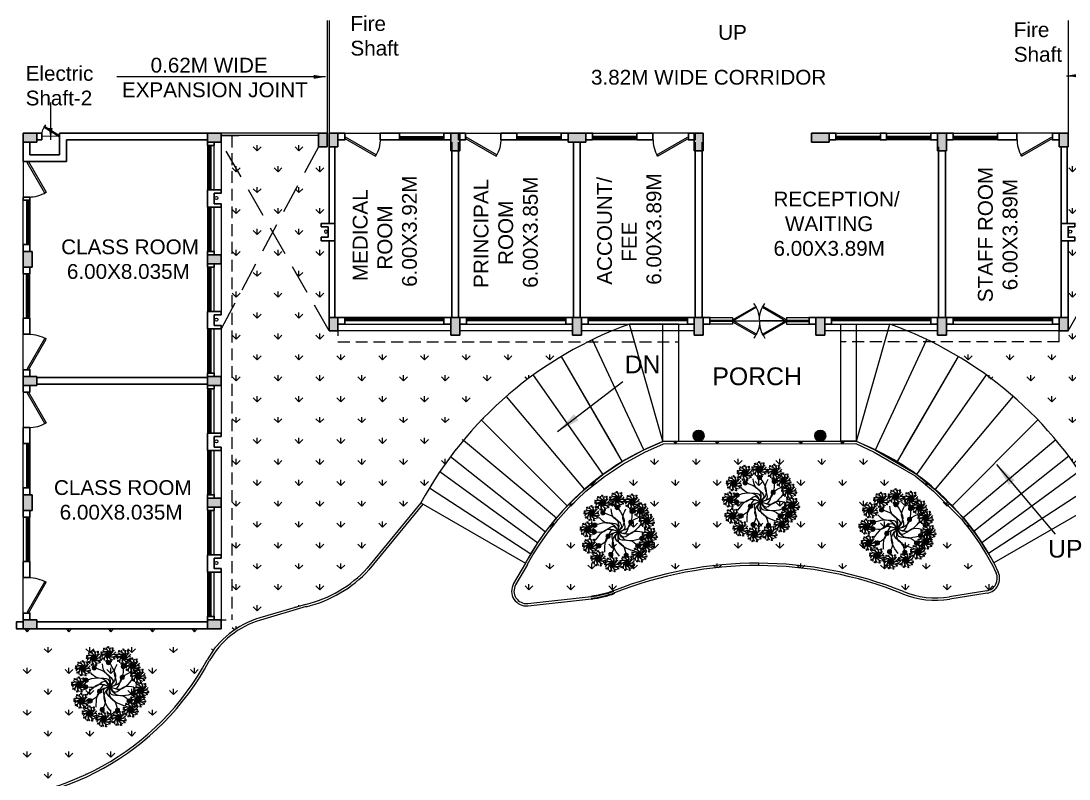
# Model space of a CAD drawing. Header units: millimetres. Extents: x 3614 to 12428, y -844 to 6844.
# Drawn here: x 5223.19 to 5258.63, y -397.77 to -372.13 of the extents above; entities that cross this region are included whole.
import ezdxf

# ---------------------------------------------------------------- set-up
doc = ezdxf.new("R2010")
doc.units = ezdxf.units.MM
doc.header["$LTSCALE"] = 40
doc.header["$MEASUREMENT"] = 0
doc.linetypes.add('DASHED', pattern=[0.75, 0.5, -0.25])
doc.layers.get('0').update_dxf_attribs({"linetype": 'CONTINUOUS', "lineweight": 20})
for name, color, linetype, lineweight in [('CLL LEV.', 15, 'CONTINUOUS', 18), ('Column', 252, 'CONTINUOUS', 30), ('Column Hatch', 253, 'CONTINUOUS', 13), ('Dim', 220, 'CONTINUOUS', 15), ('Door', 54, 'CONTINUOUS', 18), ('EXPANSION JOINT', 248, 'CONTINUOUS', 20), ('Fixture', 44, 'CONTINUOUS', 15), ('Hatch', 42, 'CONTINUOUS', 15), ('Hidden', 30, 'DASHED', 18), ('landscaping', 3, 'CONTINUOUS', 13), ('LINE', 22, 'CONTINUOUS', 13), ('Railing', 23, 'CONTINUOUS', 18), ('RAMP', 213, 'CONTINUOUS', 15), ('Stair', 1, 'CONTINUOUS', 15), ('TEXT', 7, 'CONTINUOUS', 20), ('title', 7, 'CONTINUOUS', 35), ('TREE', 64, 'CONTINUOUS', 13), ('Ventilator', 6, 'DASHED', 18), ('Wall', 7, 'CONTINUOUS', 30), ('Window', 150, 'CONTINUOUS', 15), ('Window-Wall', 7, 'CONTINUOUS', 18)]:
    doc.layers.add(name, color=color, linetype=linetype, lineweight=lineweight)
doc.styles.add('L120', font='simplex.shx', dxfattribs={"height": 1})
doc.styles.get("Standard").update_dxf_attribs({"font": 'txt.shx', "height": 0.03937})
doc.styles.add('Tabrej.', font='GOTHIC.TTF', dxfattribs={"height": 1})
doc.dimstyles.get("Standard").update_dxf_attribs({"dimtxt": 0.18, "dimasz": 0.18, "dimexe": 0.18, "dimexo": 0.0625, "dimgap": 0.09, "dimtad": 0, "dimtih": 1, "dimtoh": 1, "dimdec": 4, "dimzin": 0, "dimdsep": 46, "dimtxsty": 'Standard', "dimcen": 0.09, "dimadec": 0, "dimazin": 0, "dimtfac": 1, "dimtdec": 4, "dimtofl": 0, "dimtmove": 0, "dimatfit": 3, "dimfxl": 0, "dimtolj": 1, "dimtzin": 0, "dimarcsym": 0})
pattern_1 = [(90, (0, -55.49594), (-0.70710678, 0.70710678), [0.1875, -1.22671356]), (45, (0, -55.4959), (-0.70710678, 0.70710678), [0.1875, -0.8125]), (135, (0, -55.4959), (-0.70710678, -0.70710678), [0.1875, -0.8125])]

# ---------------------------------------------------------------- blocks, each defined once
blk = doc.blocks.new('PLANTDF')
at = {"color": 1, "lineweight": -3}
for centre, start, end in [((9522.985, -929.88), 254.6787, 318.5073), ((9522.982, -929.985), 38.6787, 102.5073), ((9523.005, -929.988), 62.6787, 126.5073), ((9522.965, -929.891), 278.6787, 342.5073), ((9523.008, -929.878), 230.6787, 294.5073), ((9522.963, -929.973), 14.6787, 78.5073), ((9523.027, -929.982), 86.6787, 150.5073), ((9523.03, -929.886), 206.6787, 270.5073), ((9522.951, -929.909), 302.6787, 6.5073), ((9522.95, -929.954), 350.6787, 54.5073), ((9523.045, -929.967), 110.6787, 174.5073), ((9523.046, -929.901), 182.6787, 246.5073), ((9522.945, -929.932), 326.6787, 30.5073), ((9523.055, -929.946), 134.6787, 198.5073), ((9523.055, -929.923), 158.6787, 222.5073), ((9523.174, -929.826), 254.6787, 318.5073), ((9523.171, -929.931), 38.6787, 102.5073), ((9523.194, -929.934), 62.6787, 126.5073), ((9523.154, -929.837), 278.6787, 342.5073), ((9523.197, -929.824), 230.6787, 294.5073), ((9523.152, -929.919), 14.6787, 78.5073), ((9523.216, -929.928), 86.6787, 150.5073), ((9523.219, -929.832), 206.6787, 270.5073), ((9523.14, -929.855), 302.6787, 6.5073), ((9523.139, -929.9), 350.6787, 54.5073), ((9523.234, -929.913), 110.6787, 174.5073), ((9523.235, -929.848), 182.6787, 246.5073), ((9523.134, -929.878), 326.6787, 30.5073), ((9523.244, -929.892), 134.6787, 198.5073), ((9523.244, -929.869), 158.6787, 222.5073), ((9523.361, -929.891), 254.6787, 318.5073), ((9523.359, -929.996), 38.6787, 102.5073), ((9523.341, -929.902), 278.6787, 342.5073), ((9523.384, -929.889), 230.6787, 294.5073), ((9523.382, -929.999), 62.6787, 126.5073), ((9523.339, -929.984), 14.6787, 78.5073), ((9523.404, -929.993), 86.6787, 150.5073), ((9523.406, -929.897), 206.6787, 270.5073), ((9523.327, -929.92), 302.6787, 6.5073), ((9523.326, -929.965), 350.6787, 54.5073), ((9523.421, -929.978), 110.6787, 174.5073), ((9523.423, -929.913), 182.6787, 246.5073), ((9523.322, -929.943), 326.6787, 30.5073), ((9523.432, -929.934), 158.6787, 222.5073), ((9523.431, -929.957), 134.6787, 198.5073), ((9522.866, -930.032), 254.6787, 318.5073), ((9522.864, -930.137), 38.6787, 102.5073), ((9522.889, -930.03), 230.6787, 294.5073), ((9522.887, -930.14), 62.6787, 126.5073), ((9522.846, -930.043), 278.6787, 342.5073), ((9522.844, -930.125), 14.6787, 78.5073), ((9522.909, -930.134), 86.6787, 150.5073), ((9522.832, -930.061), 302.6787, 6.5073), ((9522.911, -930.038), 206.6787, 270.5073), ((9522.831, -930.106), 350.6787, 54.5073), ((9522.926, -930.119), 110.6787, 174.5073), ((9522.827, -930.084), 326.6787, 30.5073), ((9522.928, -930.053), 182.6787, 246.5073), ((9522.937, -930.075), 158.6787, 222.5073), ((9522.936, -930.098), 134.6787, 198.5073), ((9523.337, -930.031), 254.6787, 318.5073), ((9523.334, -930.136), 38.6787, 102.5073), ((9523.36, -930.029), 230.6787, 294.5073), ((9523.357, -930.139), 62.6787, 126.5073), ((9523.316, -930.042), 278.6787, 342.5073), ((9523.314, -930.124), 14.6787, 78.5073), ((9523.379, -930.133), 86.6787, 150.5073), ((9523.302, -930.06), 302.6787, 6.5073), ((9523.381, -930.037), 206.6787, 270.5073), ((9523.301, -930.105), 350.6787, 54.5073), ((9523.397, -930.118), 110.6787, 174.5073), ((9523.297, -930.083), 326.6787, 30.5073), ((9523.398, -930.053), 182.6787, 246.5073), ((9523.406, -930.097), 134.6787, 198.5073), ((9523.407, -930.074), 158.6787, 222.5073), ((9522.852, -930.118), 254.6787, 318.5073), ((9522.849, -930.224), 38.6787, 102.5073), ((9522.875, -930.116), 230.6787, 294.5073), ((9522.872, -930.227), 62.6787, 126.5073), ((9522.831, -930.129), 278.6787, 342.5073), ((9522.829, -930.212), 14.6787, 78.5073), ((9522.894, -930.22), 86.6787, 150.5073), ((9522.817, -930.147), 302.6787, 6.5073), ((9522.896, -930.124), 206.6787, 270.5073), ((9522.816, -930.193), 350.6787, 54.5073), ((9522.912, -930.205), 110.6787, 174.5073), ((9522.812, -930.17), 326.6787, 30.5073), ((9522.913, -930.14), 182.6787, 246.5073), ((9522.921, -930.184), 134.6787, 198.5073), ((9522.922, -930.161), 158.6787, 222.5073), ((9523.028, -930.188), 254.6787, 318.5073), ((9523.026, -930.294), 38.6787, 102.5073), ((9523.048, -930.297), 62.6787, 126.5073), ((9523.008, -930.199), 278.6787, 342.5073), ((9523.051, -930.186), 230.6787, 294.5073), ((9523.006, -930.282), 14.6787, 78.5073), ((9523.071, -930.29), 86.6787, 150.5073), ((9523.073, -930.194), 206.6787, 270.5073), ((9522.994, -930.218), 302.6787, 6.5073), ((9522.993, -930.263), 350.6787, 54.5073), ((9523.088, -930.275), 110.6787, 174.5073), ((9523.09, -930.21), 182.6787, 246.5073), ((9522.989, -930.24), 326.6787, 30.5073), ((9523.098, -930.254), 134.6787, 198.5073), ((9523.099, -930.231), 158.6787, 222.5073), ((9522.899, -930.303), 254.6787, 318.5073), ((9522.896, -930.408), 38.6787, 102.5073), ((9522.922, -930.301), 230.6787, 294.5073), ((9522.919, -930.411), 62.6787, 126.5073), ((9522.878, -930.314), 278.6787, 342.5073), ((9522.876, -930.396), 14.6787, 78.5073), ((9522.941, -930.405), 86.6787, 150.5073), ((9522.864, -930.332), 302.6787, 6.5073), ((9522.943, -930.309), 206.6787, 270.5073), ((9522.863, -930.377), 350.6787, 54.5073), ((9522.959, -930.39), 110.6787, 174.5073), ((9522.96, -930.325), 182.6787, 246.5073), ((9522.859, -930.355), 326.6787, 30.5073), ((9522.968, -930.369), 134.6787, 198.5073), ((9522.969, -930.346), 158.6787, 222.5073), ((9523.381, -930.356), 278.6787, 342.5073), ((9523.446, -930.35), 206.6787, 270.5073), ((9523.367, -930.374), 302.6787, 6.5073), ((9523.366, -930.419), 350.6787, 54.5073), ((9523.461, -930.431), 110.6787, 174.5073), ((9523.463, -930.366), 182.6787, 246.5073), ((9523.362, -930.396), 326.6787, 30.5073), ((9523.472, -930.387), 158.6787, 222.5073), ((9523.471, -930.411), 134.6787, 198.5073), ((9523.461, -930.253), 254.6787, 318.5073), ((9523.458, -930.359), 38.6787, 102.5073), ((9523.481, -930.362), 62.6787, 126.5073), ((9523.441, -930.264), 278.6787, 342.5073), ((9523.484, -930.251), 230.6787, 294.5073), ((9523.438, -930.347), 14.6787, 78.5073), ((9523.503, -930.355), 86.6787, 150.5073), ((9523.426, -930.282), 302.6787, 6.5073), ((9523.506, -930.259), 206.6787, 270.5073), ((9523.425, -930.328), 350.6787, 54.5073), ((9523.521, -930.34), 110.6787, 174.5073), ((9523.522, -930.275), 182.6787, 246.5073), ((9523.421, -930.305), 326.6787, 30.5073), ((9523.531, -930.319), 134.6787, 198.5073), ((9523.045, -930.429), 254.6787, 318.5073), ((9523.042, -930.534), 38.6787, 102.5073), ((9523.068, -930.427), 230.6787, 294.5073), ((9523.065, -930.537), 62.6787, 126.5073), ((9523.024, -930.44), 278.6787, 342.5073), ((9523.022, -930.522), 14.6787, 78.5073), ((9523.087, -930.53), 86.6787, 150.5073), ((9523.01, -930.458), 302.6787, 6.5073), ((9523.089, -930.434), 206.6787, 270.5073), ((9523.009, -930.503), 350.6787, 54.5073), ((9523.105, -930.515), 110.6787, 174.5073), ((9523.005, -930.48), 326.6787, 30.5073), ((9523.106, -930.45), 182.6787, 246.5073), ((9523.115, -930.472), 158.6787, 222.5073), ((9523.114, -930.495), 134.6787, 198.5073), ((9523.242, -930.453), 254.6787, 318.5073), ((9523.239, -930.559), 38.6787, 102.5073), ((9523.265, -930.451), 230.6787, 294.5073), ((9523.262, -930.562), 62.6787, 126.5073), ((9523.221, -930.464), 278.6787, 342.5073), ((9523.219, -930.547), 14.6787, 78.5073), ((9523.284, -930.555), 86.6787, 150.5073), ((9523.207, -930.482), 302.6787, 6.5073), ((9523.286, -930.459), 206.6787, 270.5073), ((9523.206, -930.528), 350.6787, 54.5073), ((9523.302, -930.54), 110.6787, 174.5073), ((9523.202, -930.505), 326.6787, 30.5073), ((9523.303, -930.475), 182.6787, 246.5073), ((9523.311, -930.519), 134.6787, 198.5073), ((9523.312, -930.496), 158.6787, 222.5073), ((9523.401, -930.344), 254.6787, 318.5073), ((9523.399, -930.45), 38.6787, 102.5073), ((9523.421, -930.453), 62.6787, 126.5073), ((9523.424, -930.343), 230.6787, 294.5073), ((9523.379, -930.438), 14.6787, 78.5073), ((9523.444, -930.446), 86.6787, 150.5073)]:
    blk.add_arc(centre, 0.0555, start, end, dxfattribs=at)
at = {"color": 64, "lineweight": -3}
for points in [[(9522.985, -930.444), (9523.079, -930.217), (9523.27, -930.156), (9523.254, -930.02), (9523.301, -929.907)], [(9523.004, -929.93), (9523.19, -930.091), (9523.19, -930.291), (9523.324, -930.318), (9523.417, -930.398)], [(9523.377, -929.944), (9523.282, -930.171), (9523.092, -930.233), (9523.108, -930.368), (9523.06, -930.482)], [(9523.169, -930.512), (9523.112, -930.273), (9523.23, -930.111), (9523.138, -930.011), (9523.109, -929.891)], [(9523.193, -929.877), (9523.249, -930.116), (9523.132, -930.278), (9523.224, -930.378), (9523.252, -930.498)], [(9522.875, -930.281), (9523.085, -930.153), (9523.276, -930.215), (9523.342, -930.097), (9523.447, -930.033)], [(9522.882, -930.085), (9523.128, -930.105), (9523.245, -930.267), (9523.369, -930.21), (9523.491, -930.22)], [(9523.487, -930.107), (9523.277, -930.235), (9523.086, -930.173), (9523.02, -930.292), (9522.914, -930.356)], [(9523.358, -930.458), (9523.171, -930.298), (9523.171, -930.098), (9523.038, -930.071), (9522.945, -929.991)], [(9523.479, -930.304), (9523.234, -930.284), (9523.116, -930.122), (9522.993, -930.179), (9522.87, -930.169)]]:
    blk.add_spline(points, degree=3, dxfattribs=at)
blk = doc.blocks.new('VENT 2')
at = {"layer": 'Ventilator', "linetype": 'Continuous', "ltscale": 0.02}
for p, q in [((0, 0.182), (1.5, 0.182)), ((0, 0.152), (1.5, 0.152))]:
    blk.add_line(p, q, dxfattribs=at)
at = {"layer": 'Window-Wall'}
for p, q in [((0, 0.23), (1.5, 0.23)), ((0, 0), (0, 0.23)), ((0, 0.115), (1.5, 0.115)), ((1.5, 0), (0, 0)), ((1.5, 0.23), (1.5, 0))]:
    blk.add_line(p, q, dxfattribs=at)
blk = doc.blocks.new('*U18')
for p, q in [((0, 0), (0, -6)), ((40, 0), (40, -6))]:
    blk.add_line(p, q)
blk.add_lwpolyline([(0, 0), (34.6, 20), (35.5, 18.5), (0.9, -1.5)], close=True)
blk.add_arc((0, 0), 40, 0, 30)
blk = doc.blocks.new('DOOR1')
at = {"layer": 'Door'}
blk.add_line((0, 0), (1.2, 0), dxfattribs=at)
at = {"layer": 'Door', "xscale": 0.0300000000000013, "yscale": 0.0300000000000013, "zscale": 0.0300000000000013}
blk.add_blockref('*U18', (0, 0.18), dxfattribs=at)
blk = doc.blocks.new('class 1')
at = {"layer": 'Wall'}
for points in [[(0.23, -0.035), (0, -0.035), (0, -0.265), (0.23, -0.265), (0.23, -0.035)], [(0.23, -1.465), (0, -1.465), (0, -2.005), (0.23, -2.005), (0.23, -1.465)], [(0.23, -3.505), (0, -3.505), (0, -3.735), (0.23, -3.735), (0.23, -3.505)]]:
    blk.add_lwpolyline(points, dxfattribs=at)
at = {"layer": 'Wall', "rotation": 270}
for name, p in [('DOOR1', (0, -0.265)), ('VENT 2', (0, -2.005))]:
    blk.add_blockref(name, p, dxfattribs=at)
blk = doc.blocks.new('COLUMN 546')
at = {"layer": 'Column Hatch'}
h = blk.add_hatch(color=0, dxfattribs=at)
h.dxf.hatch_style = 1
h.paths.add_polyline_path([(0, 0), (0.3, 0), (0.3, 0.46), (0, 0.46)])
at = {"layer": 'Column'}
for p, q in [((0.3, 0.46), (0, 0.46)), ((0, 0.46), (0, 0)), ((0.3, 0), (0.3, 0.46)), ((0, 0), (0.3, 0))]:
    blk.add_line(p, q, dxfattribs=at)
blk = doc.blocks.new('WINDOW 1')
at = {"layer": 'CLL LEV.'}
for p, q in [((-0.115, -0.23), (-0.115, -0.46)), ((1.615, -0.23), (1.615, -0.46)), ((-0.115, -0.46), (1.615, -0.46))]:
    blk.add_line(p, q, dxfattribs=at)
at = {"layer": 'Window'}
for p, q in [((0, -0.051), (1.5, -0.051)), ((0, -0.081), (1.5, -0.081))]:
    blk.add_line(p, q, dxfattribs=at)
at = {"layer": 'Window-Wall'}
for p, q in [((0, 0), (1.5, 0)), ((0, -0.23), (0, 0)), ((1.5, 0), (1.5, -0.23)), ((0, -0.115), (1.5, -0.115)), ((1.5, -0.23), (0, -0.23))]:
    blk.add_line(p, q, dxfattribs=at)
blk = doc.blocks.new('SHAFT2')
at = {"layer": 'Fixture'}
blk.add_circle((0.302, 0.307), 0.05, dxfattribs=at)
at = {"layer": 'Wall'}
blk.add_lwpolyline([(0, 0.585), (0.46, 0.585), (0.46, 0.47), (0.23, 0.47), (0.23, 0.115), (0.46, 0.115), (0.46, 0), (0, 0), (0, 0.585)], dxfattribs=at)
blk = doc.blocks.new('windoe 3')
at = {"layer": 'CLL LEV.'}
blk.add_line((3.585, -0.23), (-0.23, -0.23), dxfattribs=at)
at = {"layer": 'Window'}
for p, q in [((3.355, 0.179), (0, 0.179)), ((3.355, 0.149), (0, 0.149))]:
    blk.add_line(p, q, dxfattribs=at)
at = {"layer": 'Window-Wall'}
blk.add_line((3.355, 0.115), (0, 0.115), dxfattribs=at)
at = {"layer": 'Window-Wall', "ltscale": 0.05}
blk.add_lwpolyline([(0, 0), (3.355, 0), (3.355, 0.23), (0, 0.23)], close=True, dxfattribs=at)
blk = doc.blocks.new('Door - Left Hung 36 in.')
at = {"layer": 'Door'}
blk.add_line((0.8, -1.3), (35.9, -1.3), dxfattribs=at)
blk.add_lwpolyline([(0.8, -1.3), (0, 0), (31.2, 18), (31.9, 16.7)], close=True, dxfattribs=at)
blk.add_arc((0, 0), 36, 0, 37.3101, dxfattribs=at)
blk = doc.blocks.new('COLM 530')
at = {"layer": 'Column Hatch'}
h = blk.add_hatch(color=0, dxfattribs=at)
h.dxf.hatch_style = 1
h.paths.add_polyline_path([(5443.518, -633.795), (5443.218, -633.795), (5443.218, -634.325), (5443.518, -634.325)])
at = {"layer": 'Column'}
for p, q in [((5443.518, -633.795), (5443.218, -633.795)), ((5443.218, -633.795), (5443.218, -634.325)), ((5443.518, -634.325), (5443.518, -633.795)), ((5443.218, -634.325), (5443.518, -634.325))]:
    blk.add_line(p, q, dxfattribs=at)
blk = doc.blocks.new('colm 600')
at = {"layer": 'Column Hatch'}
h = blk.add_hatch(color=0, dxfattribs=at)
h.dxf.hatch_style = 1
h.paths.add_polyline_path([(5460.775, -628.796), (5460.475, -628.796), (5460.475, -629.396), (5460.775, -629.396)])
at = {"layer": 'Column'}
for p, q in [((5460.775, -628.796), (5460.475, -628.796)), ((5460.475, -628.796), (5460.475, -629.396)), ((5460.775, -629.396), (5460.775, -628.796)), ((5460.475, -629.396), (5460.775, -629.396))]:
    blk.add_line(p, q, dxfattribs=at)
blk = doc.blocks.new('PORCH')
at = {"layer": 'RAMP', "ltscale": 0.05}
for p, q in [((-117.091, 51.925), (-118.753, 51.925)), ((-117.621, 47.963), (-118.753, 51.925)), ((-111.611, 51.925), (-109.95, 51.925)), ((-111.081, 47.963), (-109.95, 51.925)), ((-111.081, 47.963), (-111.081, 51.924)), ((-118.268, 47.672), (-120.007, 51.401)), ((-110.435, 47.672), (-108.696, 51.401)), ((-121.063, 50.832), (-119.218, 47.655)), ((-121.063, 50.832), (-118.998, 47.275)), ((-107.64, 50.832), (-109.704, 47.275)), ((-107.64, 50.832), (-109.484, 47.655)), ((-122.008, 50.207), (-119.651, 46.841)), ((-106.695, 50.207), (-109.051, 46.841)), ((-122.919, 49.483), (-120.28, 46.338)), ((-105.784, 49.483), (-108.422, 46.338)), ((-123.76, 48.681), (-120.861, 45.782)), ((-104.942, 48.681), (-107.842, 45.782)), ((-124.363, 48.008), (-121.227, 45.373)), ((-117.621, 47.963), (-117.091, 47.963)), ((-111.081, 47.963), (-111.611, 47.963)), ((-104.339, 48.008), (-107.475, 45.373)), ((-124.803, 47.452), (-121.596, 44.906)), ((-103.899, 47.452), (-107.107, 44.906)), ((-125.164, 46.944), (-121.859, 44.529)), ((-103.538, 46.944), (-106.843, 44.529)), ((-125.513, 46.397), (-122.09, 44.161)), ((-103.189, 46.397), (-106.613, 44.161)), ((-125.807, 45.886), (-122.27, 43.844)), ((-102.895, 45.886), (-106.433, 43.844))]:
    blk.add_line(p, q, dxfattribs=at)
at = {"layer": 'RAMP'}
blk.add_line((-117.621, 47.963), (-117.621, 51.924), dxfattribs=at)
at = {"layer": 'RAMP', "ltscale": 0.05}
for centre, radius, start, end in [((-114.351, 39.644), 13.046, 109.7167, 151.414), ((-114.351, 39.644), 13.046, 28.586, 70.2833), ((-114.34, 39.558), 9.014, 111.3484, 151.6118), ((-114.363, 39.558), 9.014, 28.3882, 68.6516)]:
    blk.add_arc(centre, radius, start, end, dxfattribs=at)
at = {"layer": 'Stair'}
for p, q in [((-117.091, 51.925), (-117.091, 47.965)), ((-111.611, 47.965), (-111.611, 51.925)), ((-117.091, 47.965), (-111.611, 47.965))]:
    blk.add_line(p, q, dxfattribs=at)
at = {"layer": 'Wall'}
blk.add_line((-117.091, 47.965), (-117.091, 47.965), dxfattribs=at)
at = {"layer": 'Wall', "char_height": 0.6, "attachment_point": 1, "style": 'Tabrej.'}
for s, insert in [('{\\fArial|b0|i0|c0|p34;DN}', (-118.914, 50.866)), ('{\\fArial|b0|i0|c0|p34;PORCH}', (-115.95, 50.461)), ('{\\fArial|b0|i0|c0|p34;UP}', (-104.6, 44.625))]:
    blk.add_mtext_dynamic_manual_height_columns(s, width=2.98657, gutter_width=5, heights=[0], dxfattribs=dict(at, insert=insert))
at = {"layer": 'Dim'}
for points, override in [([(-121.186, 48.292), (-118.977, 49.992)], {"dimscale": 40, "dimtxt": 1, "dimasz": 0.02, "dimdec": 2, "dimpost": "'", "dimtxsty": 'L120', "dimtdec": 2, "dimarcsym": 1}), ([(-106.34, 47.176), (-104.357, 44.813)], {"dimscale": 40, "dimtxt": 1, "dimasz": 0.02, "dimgap": 0.09, "dimtad": 0, "dimdec": 2, "dimpost": "'", "dimtxsty": 'L120', "dimtdec": 2, "dimarcsym": 1})]:
    blk.add_leader(points, dimstyle='Standard', override=override, dxfattribs=at)
blk = doc.blocks.new('NEW BILDING')
at = {"ltscale": 0.05}
blk.add_line((5448.0978, -295.0811), (5447.0978, -295.0811), dxfattribs=at)
at = {"layer": 'Door'}
blk.add_line((5470.8556, -300.6962), (5472.6751, -300.696), dxfattribs=at)
at = {"layer": 'EXPANSION JOINT', "linetype": 'ByBlock', "ltscale": 0.05}
for p, q in [((5457.1508, -290.5361), (5457.1508, -294.3511)), ((5457.2128, -290.5361), (5457.2128, -294.3511)), ((5482.2028, -290.5361), (5482.2028, -294.3511))]:
    blk.add_line(p, q, dxfattribs=at)
at = {"layer": 'Hidden', "ltscale": 0.05}
blk.add_line((5453.5578, -294.4311), (5454.1578, -294.4311), dxfattribs=at)
at = {"layer": 'Hidden', "ltscale": 0.02}
for p, q in [((5453.9278, -294.4311), (5453.9278, -310.8111)), ((5457.5128, -300.8111), (5457.5128, -301.4111)), ((5481.9028, -301.4111), (5481.9028, -300.8111)), ((5457.5128, -301.4111), (5469.0239, -301.4111)), ((5481.9028, -301.4111), (5474.5068, -301.4111)), ((5453.3278, -310.8111), (5453.9278, -310.8111))]:
    blk.add_line(p, q, dxfattribs=at)
at = {"layer": 'Railing', "linetype": 'ByBlock', "ltscale": 0.05}
for p, q in [((5456.8508, -294.3511), (5453.5578, -294.3511)), ((5456.8508, -294.4311), (5453.5578, -294.4311))]:
    blk.add_line(p, q, dxfattribs=at)
at = {"layer": 'Wall'}
for p, q in [((5447.4978, -294.3511), (5447.3278, -294.3511)), ((5447.4978, -294.3511), (5447.4979, -294.5811)), ((5448.0978, -295.0811), (5448.0978, -294.3511)), ((5448.4428, -294.3511), (5448.0978, -294.3511)), ((5448.3739, -294.3511), (5453.0978, -294.3511)), ((5446.8678, -295.3111), (5446.8678, -294.6511)), ((5447.0978, -294.6511), (5447.0978, -295.0811)), ((5447.4979, -294.5811), (5447.3279, -294.5811)), ((5448.3278, -294.5811), (5453.0978, -294.5811)), ((5448.3278, -295.3111), (5448.3278, -294.5811)), ((5457.2128, -294.8111), (5457.2128, -297.4036)), ((5457.4078, -294.8111), (5457.4078, -300.5811)), ((5461.3628, -294.6511), (5461.3628, -300.5811)), ((5461.5928, -294.6511), (5461.5928, -300.5811)), ((5465.4778, -294.6511), (5465.4778, -300.5811)), ((5465.7078, -294.6511), (5465.7078, -300.5811)), ((5469.5928, -294.6511), (5469.5928, -300.5811)), ((5469.8228, -294.6511), (5469.8228, -300.5811)), ((5477.8228, -294.8111), (5477.8228, -300.5811)), ((5481.9728, -294.8111), (5481.9728, -300.5811)), ((5482.1678, -294.8111), (5482.1678, -297.4036)), ((5448.0978, -295.0811), (5447.0978, -295.0811)), ((5478.0528, -294.9511), (5478.0528, -300.5811)), ((5447.0978, -295.3111), (5446.8678, -295.3111)), ((5448.3278, -295.3111), (5447.0978, -295.3111)), ((5457.2128, -297.9886), (5457.2128, -300.5811)), ((5482.2028, -297.9886), (5482.2028, -300.5811)), ((5447.3278, -302.6161), (5453.0978, -302.6161)), ((5447.3278, -302.8461), (5453.0978, -302.8461)), ((5447.3278, -310.8811), (5453.0978, -310.8811)), ((5447.3278, -311.1111), (5453.0978, -311.1111))]:
    blk.add_line(p, q, dxfattribs=at)
for points in [[(5457.5128, -294.5811), (5457.5128, -294.3511), (5457.7428, -294.3511), (5457.7428, -294.5811), (5457.5128, -294.5811)], [(5458.9428, -294.5811), (5458.9428, -294.3511), (5459.5978, -294.3511), (5459.5978, -294.5811), (5458.9428, -294.5811)], [(5461.0978, -294.5811), (5461.0978, -294.3511), (5461.3278, -294.3511), (5461.3278, -294.5811), (5461.0978, -294.5811)], [(5474.3528, -294.5811), (5474.3528, -294.3511), (5474.1228, -294.3511), (5474.1228, -294.5811), (5474.3528, -294.5811)], [(5476.0578, -294.5811), (5476.0578, -294.3511), (5475.8528, -294.3511), (5475.8528, -294.5811), (5476.0578, -294.5811)], [(5477.7878, -294.5811), (5477.7878, -294.3511), (5477.5578, -294.3511), (5477.5578, -294.5811), (5477.7878, -294.5811)], [(5478.3178, -294.5811), (5478.3178, -294.3511), (5478.0878, -294.3511), (5478.0878, -294.5811), (5478.3178, -294.5811)], [(5480.4728, -294.5811), (5480.4728, -294.3511), (5479.8178, -294.3511), (5479.8178, -294.5811), (5480.4739, -294.5811)], [(5481.9028, -294.5811), (5481.9028, -294.3511), (5481.6728, -294.3511), (5481.6728, -294.5811), (5481.9028, -294.5811)], [(5453.3278, -294.6511), (5453.3278, -294.7661), (5453.0978, -294.7661), (5453.0978, -294.6511), (5453.3278, -294.6511)], [(5453.3278, -294.7661), (5453.3278, -294.6511), (5453.0978, -294.6511), (5453.0978, -294.7661), (5453.3278, -294.7661)], [(5447.0978, -296.5111), (5446.8678, -296.5111), (5446.8678, -296.6219), (5447.0978, -296.6219), (5447.0978, -296.5111)], [(5447.0978, -298.1219), (5446.8678, -298.1219), (5446.8678, -298.3519), (5447.0978, -298.3519), (5447.0978, -298.1219)], [(5453.3278, -298.4661), (5453.3278, -298.3511), (5453.0978, -298.3511), (5453.0978, -298.4661), (5453.3278, -298.4661)], [(5453.3278, -298.7661), (5453.3278, -298.8811), (5453.0978, -298.8811), (5453.0978, -298.7661), (5453.3278, -298.7661)], [(5453.3278, -298.8811), (5453.3278, -298.7661), (5453.0978, -298.7661), (5453.0978, -298.8811), (5453.3278, -298.8811)], [(5457.7428, -300.8111), (5457.7428, -300.5811), (5457.5128, -300.5811), (5457.5128, -300.8111), (5457.7428, -300.8111)], [(5461.3278, -300.8111), (5461.3278, -300.5811), (5461.0978, -300.5811), (5461.0978, -300.8111), (5461.3278, -300.8111)], [(5461.6278, -300.8111), (5461.6278, -300.5811), (5461.8578, -300.5811), (5461.8578, -300.8111), (5461.6278, -300.8111)], [(5465.4428, -300.8111), (5465.4428, -300.5811), (5465.2128, -300.5811), (5465.2128, -300.8111), (5465.4428, -300.8111)], [(5465.7428, -300.8111), (5465.7428, -300.5811), (5465.9728, -300.5811), (5465.9728, -300.8111), (5465.7428, -300.8111)], [(5469.5578, -300.8111), (5469.5578, -300.5811), (5469.3278, -300.5811), (5469.3278, -300.8111), (5469.5578, -300.8111)], [(5469.8578, -300.8111), (5469.8578, -300.5811), (5470.0878, -300.5811), (5470.0878, -300.8111), (5469.8578, -300.8111)], [(5473.6728, -300.8111), (5473.6728, -300.5811), (5473.4428, -300.5811), (5473.4428, -300.8111), (5473.6728, -300.8111)], [(5473.9728, -300.8111), (5473.9728, -300.5811), (5474.2028, -300.5811), (5474.2028, -300.8111), (5473.9728, -300.8111)], [(5477.7878, -300.8111), (5477.7878, -300.5811), (5477.5578, -300.5811), (5477.5578, -300.8111), (5477.7878, -300.8111)], [(5478.0878, -300.8111), (5478.0878, -300.5811), (5478.3178, -300.5811), (5478.3178, -300.8111), (5478.0878, -300.8111)], [(5481.9028, -300.8111), (5481.9028, -300.5811), (5481.6728, -300.5811), (5481.6728, -300.8111), (5481.9028, -300.8111)], [(5453.3278, -302.5811), (5453.3278, -302.4661), (5453.0978, -302.4661), (5453.0978, -302.5811), (5453.3278, -302.5811)], [(5447.0978, -302.8811), (5446.8678, -302.8811), (5446.8678, -303.1111), (5447.0978, -303.1111), (5447.0978, -302.8811)], [(5453.3278, -302.8811), (5453.3278, -302.9961), (5453.0978, -302.9961), (5453.0978, -302.8811), (5453.3278, -302.8811)], [(5453.3278, -302.9961), (5453.3278, -302.8811), (5453.0978, -302.8811), (5453.0978, -302.9961), (5453.3278, -302.9961)], [(5447.0978, -304.3111), (5446.8678, -304.3111), (5446.8678, -304.8511), (5447.0978, -304.8511), (5447.0978, -304.3111)], [(5447.0978, -306.3511), (5446.8678, -306.3511), (5446.8678, -306.5811), (5447.0978, -306.5811), (5447.0978, -306.3511)], [(5453.3278, -306.6961), (5453.3278, -306.5811), (5453.0978, -306.5811), (5453.0978, -306.6961), (5453.3278, -306.6961)], [(5447.0978, -307.3411), (5446.8678, -307.3411), (5446.8678, -307.1111), (5447.0978, -307.1111), (5447.0978, -307.3411)], [(5453.3278, -306.9961), (5453.3278, -307.1111), (5453.0978, -307.1111), (5453.0978, -306.9961), (5453.3278, -306.9961)], [(5453.3278, -307.1111), (5453.3278, -306.9961), (5453.0978, -306.9961), (5453.0978, -307.1111), (5453.3278, -307.1111)], [(5447.0978, -309.3811), (5446.8678, -309.3811), (5446.8678, -308.8411), (5447.0978, -308.8411), (5447.0978, -309.3811)], [(5447.0978, -310.8111), (5446.8678, -310.8111), (5446.8678, -310.5811), (5447.0978, -310.5811), (5447.0978, -310.8111)], [(5453.3278, -310.8111), (5453.3278, -310.6961), (5453.0978, -310.6961), (5453.0978, -310.8111), (5453.3278, -310.8111)], [(5446.8678, -311.1111), (5446.8678, -310.8811), (5446.6378, -310.8811), (5446.6378, -311.1111), (5446.8678, -311.1111)]]:
    blk.add_lwpolyline(points, dxfattribs=at)
at = {"layer": 'Window', "linetype": 'ByBlock', "ltscale": 0.05}
for p, q in [((5470.0878, -300.6711), (5470.8556, -300.6711)), ((5470.8556, -300.7212), (5470.0878, -300.7211)), ((5472.6751, -300.671), (5473.4428, -300.6711)), ((5472.6751, -300.721), (5473.4428, -300.7211))]:
    blk.add_line(p, q, dxfattribs=at)
at = {"layer": 'Window-Wall', "linetype": 'DASHED', "ltscale": 0.05}
for p, q in [((5457.2128, -301.0411), (5453.5578, -294.6511)), ((5456.8508, -294.8111), (5453.5578, -300.9661)), ((5482.2028, -301.0411), (5485.8578, -294.6511))]:
    blk.add_line(p, q, dxfattribs=at)
at = {"layer": 'Window-Wall'}
for p, q in [((5457.7428, -300.5811), (5457.7428, -300.8111)), ((5461.3278, -300.8111), (5461.3278, -300.5811))]:
    blk.add_line(p, q, dxfattribs=at)
at = {"layer": 'Window-Wall', "linetype": 'ByBlock', "ltscale": 0.05}
for p, q in [((5470.0878, -300.5811), (5470.8556, -300.5811)), ((5470.8556, -300.8112), (5470.0878, -300.8111)), ((5470.8556, -300.5812), (5470.8556, -300.8112)), ((5472.6751, -300.581), (5472.6751, -300.811)), ((5472.6751, -300.581), (5473.4428, -300.5811)), ((5472.6751, -300.811), (5473.4428, -300.8111))]:
    blk.add_line(p, q, dxfattribs=at)
at = {"color": 7, "extrusion": (0, 0, -1), "zscale": -1}
for p, rotation in [((-5446.8678, -294.6511), 90.00000000000004), ((-5453.0978, -294.6511), 90.00000000000004), ((-5456.8508, -294.3511), 180), ((-5457.2128, -294.3511), 180), ((-5481.9028, -294.3511), 180), ((-5453.0978, -298.7661), 90.00000000000004), ((-5457.2128, -300.5811), 180), ((-5481.9028, -300.5811), 180), ((-5446.8678, -302.8811), 90.00000000000004), ((-5453.0978, -302.8811), 90.00000000000004), ((-5453.0978, -306.9961), 90.00000000000004), ((-5446.8678, -311.1111), 90.00000000000004), ((-5453.0978, -311.1111), 90.00000000000004)]:
    blk.add_blockref('COLUMN 546', p, dxfattribs=dict(at, rotation=rotation))
for name, p in [('colm 600', (0.8528, 334.4446)), ('colm 600', (9.0828, 334.4446)), ('colm 600', (17.3128, 334.4447)), ('COLM 530', (3.65, 335.4429)), ('colm 600', (0.8528, 328.2146)), ('colm 600', (4.9678, 328.2146)), ('colm 600', (9.0828, 328.2146)), ('colm 600', (13.1978, 328.2146)), ('colm 600', (17.3128, 328.2146)), ('COLM 530', (3.65, 327.2137))]:
    blk.add_blockref(name, p)
at = {"linetype": 'ByBlock', "xscale": -1}
for p, rotation in [((5461.5578, -294.3511), 90), ((5446.8678, -302.6161), 180)]:
    blk.add_blockref('class 1', p, dxfattribs=dict(at, rotation=rotation))
at = {"rotation": 270}
for p in [(6094.6886, 5166.1239), (6102.9186, 5166.1239)]:
    blk.add_blockref('colm 600', p, dxfattribs=at)
at = {"linetype": 'ByBlock', "rotation": 270}
blk.add_blockref('class 1', (5469.6278, -294.3511), dxfattribs=at)
at = {"linetype": 'ByBlock'}
for p in [(5453.0978, -296.8511), (5453.0978, -300.9661), (5453.0978, -305.0811), (5453.0978, -309.1961)]:
    blk.add_blockref('SHAFT2', p, dxfattribs=at)
at = {"linetype": 'ByBlock', "extrusion": (0, 0, -1), "zscale": -1}
blk.add_blockref('SHAFT2', (-5457.4078, -297.9886), dxfattribs=at)
at = {"linetype": 'ByBlock', "extrusion": (0, 0, -1), "xscale": -1, "zscale": -1}
blk.add_blockref('SHAFT2', (-5481.9728, -297.9886), dxfattribs=at)
at = {"layer": 'CLL LEV.', "extrusion": (0, 0, -1), "zscale": -1, "rotation": 270}
for p in [(-5453.0978, -294.7661), (-5453.0978, -296.8511), (-5453.0978, -298.8811), (-5453.0978, -300.9661), (-5453.0978, -302.9961), (-5453.0978, -305.0811), (-5453.0978, -307.1111), (-5453.0978, -309.1961)]:
    blk.add_blockref('WINDOW 1', p, dxfattribs=at)
at = {"layer": 'Door', "extrusion": (0, 0, -1)}
for p, xscale, yscale, zscale, rotation in [((-5448.0978, -294.4448), 0.0166737001802426, 0.0166737001802426, -0.0166737001841632, 1.671958642822621), ((-5472.6753, -300.7284), -0.0252777777711346, 0.0252777777711346, -0.0252777777711346, 180)]:
    blk.add_blockref('Door - Left Hung 36 in.', p, dxfattribs=dict(at, xscale=xscale, yscale=yscale, zscale=zscale, rotation=rotation))
at = {"layer": 'Door', "extrusion": (0, 0, -1), "xscale": -0.0252777777711346, "yscale": 0.0252777777711346, "zscale": -0.0252777777711346}
blk.add_blockref('Door - Left Hung 36 in.', (-5470.8554, -300.6639), dxfattribs=at)
at = {"layer": 'Door', "xscale": -0.0252777777711346, "yscale": 0.0252777777711346, "zscale": 0.0252777777711346}
blk.add_blockref('Door - Left Hung 36 in.', (5472.6749, -300.6636), dxfattribs=at)
at = {"layer": 'Door', "xscale": -0.0252777777711346, "yscale": 0.0252777777711346, "zscale": 0.0252777777711346, "rotation": 180}
blk.add_blockref('Door - Left Hung 36 in.', (5470.8557, -300.7286), dxfattribs=at)
at = {"layer": 'Wall', "xscale": -1, "rotation": 180}
for name, p in [('DOOR1', (5457.7428, -294.3511)), ('VENT 2', (5459.5978, -294.3511))]:
    blk.add_blockref(name, p, dxfattribs=at)
at = {"layer": 'Wall'}
for name, p, rotation in [('VENT 2', (5475.8528, -294.3511), 180), ('VENT 2', (5477.5578, -294.3511), 180), ('VENT 2', (5479.8178, -294.3511), 180), ('DOOR1', (5481.6728, -294.3511), 180), ('DOOR1', (5446.8678, -295.3111), 270), ('VENT 2', (5446.8678, -296.6219), 270), ('DOOR1', (5446.8678, -303.1111), 270), ('VENT 2', (5446.8678, -304.8511), 270)]:
    blk.add_blockref(name, p, dxfattribs=dict(at, rotation=rotation))
at = {"layer": 'Wall', "linetype": 'ByBlock'}
for p in [(5457.7428, -300.8111), (5461.8578, -300.8111), (5465.9728, -300.8111), (5474.2028, -300.8111), (5478.3178, -300.8111)]:
    blk.add_blockref('windoe 3', p, dxfattribs=at)
at = {"layer": 'Wall', "extrusion": (0, 0, -1), "zscale": -1, "rotation": 90}
for name, p in [('VENT 2', (-5446.8678, -308.8411)), ('DOOR1', (-5446.8678, -310.5811))]:
    blk.add_blockref(name, p, dxfattribs=at)
at = {"layer": 'Window-Wall', "rotation": 0.0234957996067012}
blk.add_blockref('PORCH', (5586.1437, -352.6885), dxfattribs=at)
at = {"layer": 'TEXT', "char_height": 0.5, "attachment_point": 1, "style": 'Tabrej.'}
for s, width, insert in [('{\\fArial|b0|i0|c0|p34;Fire \\PShaft}', 19.989683, (5457.934, -290.3927)), ('{\\fArial|b0|i0|c0|p34;Fire \\PShaft}', 19.989683, (5480.3659, -290.6021)), ('{\\fArial|b0|i0|c0|p34;UP}', 1.50962, (5470.3695, -290.6922)), ('{\\fArial|b0|i0|c0|p34;     0.62M WIDE \\PEXPANSION JOINT}', 19.989683, (5450.2066, -291.8007)), ('{\\fArial|b0|i0|c0|p34;Electric \\PShaft-2}', 19.989683, (5446.9512, -292.0793)), ('{\\fArial|b0|i0|c0|p34;3.82M WIDE CORRIDOR}', 19.989683, (5466.0689, -292.2095)), ('{\\fArial|b0|i0|c0|p34;RECEPTION/\\P  WAITING   \\P6.00X3.89M}', 19.989683, (5472.2401, -296.3304)), ('{\\fArial|b0|i0|c0|p34;CLASS ROOM\\P 6.00X8.035M}', 19.989683, (5448.1528, -297.9458)), ('{\\fArial|b0|i0|c0|p34;CLASS ROOM\\P 6.00X8.035M}', 19.989683, (5447.9086, -306.0885))]:
    blk.add_mtext_dynamic_manual_height_columns(s, width=width, gutter_width=5, heights=[0], dxfattribs=dict(at, insert=insert))
at = {"layer": 'TEXT', "char_height": 0.5, "attachment_point": 1, "rotation": 90, "style": 'Tabrej.'}
for s, width, insert in [('\\pi0.7565;{\\fArial|b0|i0|c0|p34;STAFF ROOM\\P\\pi1.16;6.00X3.89M}', 6.007542, (5479.1547, -300.8262)), ('{\\fArial|b0|i0|c0|p34;  MEDICAL\\P    ROOM \\P 6.00X3.92M}', 19.989683, (5458.0121, -299.744)), ('{\\fArial|b0|i0|c0|p34;PRINCIPAL\\P    ROOM  \\P6.00X3.85M}', 19.989683, (5462.101, -299.5836)), ('{\\fArial|b0|i0|c0|p34;ACCOUNT/\\P    FEE   \\P6.00X3.89M}', 19.989683, (5466.277, -299.4782))]:
    blk.add_mtext_dynamic_manual_height_columns(s, width=width, gutter_width=5, heights=[0], dxfattribs=dict(at, insert=insert))
at = {"layer": 'TEXT'}
for points in [[(5457.0934, -292.4472), (5450.0401, -292.4472)], [(5482.1516, -292.4077), (5489.1314, -292.4077)], [(5447.7981, -294.5723), (5447.7981, -293.3102)]]:
    blk.add_leader(points, dimstyle='Standard', override={"dimscale": 40, "dimasz": 0.01, "dimgap": 0.09, "dimtad": 0, "dimpost": "'", "dimtxsty": 'L120', "dimarcsym": 1}, dxfattribs=at)

msp = doc.modelspace()

# ---------------------------------------------------------------- hatches: boundary and pattern name
at = {"layer": 'Column Hatch', "lineweight": 30, "ltscale": 0.05}
h = msp.add_hatch(color=0, dxfattribs=at)
h.dxf.hatch_style = 1
h.paths.add_polyline_path([(5245.9229, -386.1586, 1), (5246.2889, -386.1586, 1)])
h = msp.add_hatch(color=0, dxfattribs=at)
h.dxf.hatch_style = 1
h.paths.add_polyline_path([(5250.0379, -386.1586, 1), (5250.4039, -386.1586, 1)])
at = {"layer": 'Hatch', "linetype": 'ByBlock', "ltscale": 0.05}
h = msp.add_hatch(dxfattribs=at)
h.set_pattern_fill('GRASS', color=3)
h.set_pattern_definition(pattern_1)
edge = h.paths.add_edge_path()
edge.add_arc((5248.0963, -403.6291), 13.08, 67.98164, 111.69721)
edge.add_arc((5242.1515, -388.6884), 3, 276.3678, 291.69721, ccw=False)
edge.add_line((5242.4842, -391.6699), (5240.3367, -391.9095))
edge.add_arc((5240.2812, -391.4126), 0.5, 149.75966, 276.3678, ccw=False)
edge.add_line((5239.8493, -391.1608), (5240.2537, -390.467))
edge.add_line((5240.2537, -390.467), (5240.4334, -390.1497))
edge.add_line((5240.4334, -390.1497), (5240.664, -389.7816))
edge.add_line((5240.664, -389.7816), (5240.9272, -389.4044))
edge.add_line((5240.9272, -389.4044), (5241.2955, -388.9373))
edge.add_line((5241.2955, -388.9373), (5241.662, -388.5288))
edge.add_line((5241.662, -388.5288), (5242.2423, -387.9722))
edge.add_line((5242.2423, -387.9722), (5242.871, -387.4687))
edge.add_line((5242.871, -387.4687), (5243.5239, -387.0344))
edge.add_line((5243.5239, -387.0344), (5244.254, -386.638))
edge.add_line((5244.254, -386.638), (5244.9006, -386.3553))
edge.add_line((5244.9006, -386.3553), (5251.4403, -386.3436))
edge.add_line((5251.4403, -386.3436), (5252.0833, -386.6431))
edge.add_line((5252.0833, -386.6431), (5252.8008, -387.0593))
edge.add_line((5252.8008, -387.0593), (5253.4789, -387.4527))
edge.add_line((5253.4789, -387.4527), (5254.097, -387.9709))
edge.add_line((5254.097, -387.9709), (5254.6654, -388.5388))
edge.add_line((5254.6654, -388.5388), (5255.0535, -388.9266))
edge.add_line((5255.0535, -388.9266), (5255.4236, -389.3926))
edge.add_line((5255.4236, -389.3926), (5255.6797, -389.7754))
edge.add_line((5255.6797, -389.7754), (5255.9106, -390.1433))
edge.add_line((5255.9106, -390.1433), (5256.0906, -390.4605))
edge.add_line((5256.0906, -390.4605), (5256.2377, -390.7731))
edge.add_arc((5255.7853, -390.986), 0.5, -80.81884, 25.20269, ccw=False)
edge.add_line((5255.865, -391.4796), (5254.6034, -391.6835))
edge.add_arc((5254.1247, -388.7219), 3, 247.98164, 279.18116, ccw=False)
at = {"layer": 'landscaping', "linetype": 'ByBlock', "ltscale": 0.05}
h = msp.add_hatch(dxfattribs=at)
h.set_pattern_fill('GRASS', color=3)
h.set_pattern_definition(pattern_1)
edge = h.paths.add_edge_path()
edge.add_arc((5221.5977, -389.4974), 8.9569, 200.82415, 331.74388)
edge.add_arc((5232.109, -395.196), 3, 106.3854, 150.91436, ccw=False)
edge.add_line((5231.2628, -392.3179), (5232.8156, -391.8613))
edge.add_arc((5231.859, -387.8478), 4.1259, 283.40575, 317.42486)
edge.add_line((5234.8973, -390.6392), (5236.7154, -388.4262))
edge.add_line((5236.7154, -388.4262), (5237.0088, -387.9151))
edge.add_line((5237.0088, -387.9151), (5237.3582, -387.3683))
edge.add_line((5237.3582, -387.3683), (5237.7186, -386.8606))
edge.add_line((5237.7186, -386.8606), (5238.1582, -386.3038))
edge.add_line((5238.1582, -386.3038), (5238.7812, -385.6504))
edge.add_line((5238.7812, -385.6504), (5239.6023, -384.8286))
edge.add_line((5239.6023, -384.8286), (5240.5129, -384.1038))
edge.add_line((5240.5129, -384.1038), (5241.4709, -383.5019))
edge.add_line((5241.4709, -383.5019), (5242.3662, -382.9816))
edge.add_line((5242.3662, -382.9816), (5234.0259, -382.9816))
edge.add_line((5234.0259, -382.9816), (5234.0259, -382.6116))
edge.add_line((5234.0259, -382.6116), (5233.6109, -382.6116))
edge.add_line((5233.6109, -382.6116), (5233.6459, -379.5591))
edge.add_line((5233.6459, -379.5591), (5233.4159, -379.5591))
edge.add_line((5233.4159, -379.5591), (5233.4159, -378.9741))
edge.add_line((5233.4159, -378.9741), (5233.5489, -378.9741))
edge.add_line((5233.5489, -378.9741), (5233.5489, -376.3816))
edge.add_line((5233.5489, -376.3816), (5233.2489, -376.3816))
edge.add_line((5233.2489, -376.3816), (5233.2489, -376.0016))
edge.add_line((5233.2489, -376.0016), (5230.3259, -376.0016))
edge.add_line((5230.3259, -376.0016), (5230.3259, -392.3816))
edge.add_line((5230.3259, -392.3816), (5229.9559, -392.3816))
edge.add_line((5229.9559, -392.3816), (5230.0259, -392.6816))
edge.add_line((5230.0259, -392.6816), (5213.2259, -392.6816))
h = msp.add_hatch(dxfattribs=at)
h.set_pattern_fill('GRASS', color=3)
h.set_pattern_definition(pattern_1)
edge = h.paths.add_edge_path()
edge.add_line((5253.9815, -382.9816), (5258.1859, -382.9816))
edge.add_line((5258.1859, -382.9816), (5258.185, -382.6116))
edge.add_line((5258.185, -382.6116), (5258.6009, -382.6116))
edge.add_line((5258.6009, -382.6116), (5258.5659, -379.5591))
edge.add_line((5258.5659, -379.5591), (5258.7959, -379.5564))
edge.add_line((5258.7959, -379.5564), (5258.7959, -378.9741))
edge.add_line((5258.7959, -378.9741), (5258.5659, -378.9741))
edge.add_line((5258.5659, -378.9741), (5258.5659, -376.3816))
edge.add_line((5258.5659, -376.3816), (5258.9629, -376.3816))
edge.add_line((5258.9629, -376.3816), (5258.9629, -376.0016))
edge.add_line((5258.9629, -376.0016), (5261.8732, -376.0016))
edge.add_line((5261.8732, -376.0016), (5261.8732, -392.3816))
edge.add_line((5261.8732, -392.3816), (5261.8665, -392.4131))
edge.add_line((5253.9815, -382.9816), (5254.8808, -383.4736))
edge.add_line((5254.8808, -383.4736), (5255.8086, -384.1227))
edge.add_line((5255.8086, -384.1227), (5256.7374, -384.8216))
edge.add_line((5256.7374, -384.8216), (5257.5591, -385.6427))
edge.add_line((5257.5591, -385.6427), (5258.1827, -386.2956))
edge.add_line((5258.1827, -386.2956), (5258.6227, -386.852))
edge.add_line((5258.6227, -386.852), (5258.9836, -387.3595))
edge.add_line((5258.9836, -387.3595), (5259.3334, -387.9059))
edge.add_line((5259.3334, -387.9059), (5259.6271, -388.4168))
edge.add_line((5259.6271, -388.4168), (5262.1759, -392.9653))
edge.add_arc((5270.5233, -389.409), 9.0734, 203.07629, 338.85798)
edge.add_line((5262.2559, -392.3816), (5262.2559, -392.6816))
edge.add_line((5262.2559, -392.6816), (5262.7159, -392.6816))
edge.add_line((5262.7159, -392.6816), (5278.9859, -392.6816))

# ---------------------------------------------------------------- linework, layer by layer
at = {"layer": 'Column', "lineweight": 30, "ltscale": 0.05}
for centre in [(5246.1059, -386.1586), (5250.2209, -386.1586)]:
    msp.add_circle(centre, 0.183, dxfattribs=at)
at = {"layer": 'LINE', "ltscale": 0.05}
for p, q in [((5236.7154, -388.4262), (5234.8973, -390.6392)), ((5236.7773, -388.477), (5234.9591, -390.69)), ((5240.2537, -390.467), (5239.8493, -391.1608)), ((5240.3228, -390.5073), (5239.9184, -391.2011)), ((5256.0182, -390.4946), (5256.1653, -390.8071)), ((5256.0906, -390.4605), (5256.2377, -390.7731)), ((5240.3278, -391.83), (5242.4753, -391.5904)), ((5255.8523, -391.4006), (5254.5906, -391.6045)), ((5255.865, -391.4796), (5254.6034, -391.6835)), ((5232.8156, -391.8613), (5231.2628, -392.3179)), ((5232.8382, -391.938), (5231.2853, -392.3946)), ((5240.3367, -391.9095), (5242.4842, -391.6699))]:
    msp.add_line(p, q, dxfattribs=at)
for points in [[(5240.2537, -390.467), (5240.4334, -390.1497), (5240.664, -389.7816), (5240.9272, -389.4044), (5241.2955, -388.9373), (5241.662, -388.5288), (5242.2423, -387.9722), (5242.871, -387.4687), (5243.5239, -387.0344), (5244.254, -386.638), (5244.9006, -386.3553), (5251.4403, -386.3436), (5252.0833, -386.6431), (5252.8008, -387.0593), (5253.4789, -387.4527), (5254.097, -387.9709), (5254.6654, -388.5388), (5255.0535, -388.9266), (5255.4236, -389.3926), (5255.6797, -389.7754), (5255.9106, -390.1433), (5256.0906, -390.4605)], [(5240.3233, -390.5065), (5240.5022, -390.1906), (5240.7308, -389.8257), (5240.9915, -389.4521), (5241.3568, -388.9888), (5241.7195, -388.5845), (5242.2951, -388.0324), (5242.9183, -387.5334), (5243.5652, -387.103), (5244.2892, -386.7099), (5244.9174, -386.4353), (5251.4226, -386.4236), (5252.0462, -386.7141), (5252.7607, -387.1285), (5253.4328, -387.5184), (5254.0429, -388.0299), (5254.6088, -388.5954), (5254.9937, -388.9799), (5255.3589, -389.4398), (5255.6125, -389.8189), (5255.8419, -390.1843), (5256.021, -390.5)]]:
    msp.add_lwpolyline(points, dxfattribs=at)
for centre, radius, start, end in [((5248.0963, -403.6291), 13.16, 67.98164, 111.69721), ((5248.0963, -403.6291), 13.08, 67.98164, 111.69721), ((5231.859, -387.8478), 4.1259, 283.40575, 317.42486), ((5231.859, -387.8478), 4.2059, 283.40575, 317.42486), ((5255.7853, -390.986), 0.42, 279.18116, 25.20269), ((5255.7853, -390.986), 0.5, 279.18116, 25.20269), ((5240.2812, -391.4126), 0.5, 149.75966, 276.3678), ((5240.2812, -391.4126), 0.42, 149.75966, 276.3678), ((5232.109, -395.196), 3, 106.3854, 150.91436), ((5221.5977, -389.4974), 8.9569, 200.82415, 331.74388), ((5232.109, -395.196), 2.92, 106.3854, 150.91436), ((5221.5977, -389.4974), 9.0369, 200.82415, 331.74388)]:
    msp.add_arc(centre, radius, start, end, dxfattribs=at)
at = {"layer": 'LINE'}
for radius in [3, 2.92]:
    msp.add_arc((5254.1247, -388.7219), radius, 247.98164, 279.18116, dxfattribs=at)
at = {"layer": 'title'}
for radius in [2.92, 3]:
    msp.add_arc((5242.1515, -388.6884), radius, 276.3678, 291.69721, dxfattribs=at)

# ---------------------------------------------------------------- block references
at = {"layer": 'TREE', "rotation": 4.470546566403548}
for p, xscale, yscale, zscale in [((-2100.987, -245.1288), 0.7682003146567565, 0.7682003146567565, 0.7682003146567565), ((-2101.4817, -245.2502), 0.7682003146567565, 0.7682003146567565, 0.7682003146567565), ((-2100.4739, -245.2111), 0.7682003146567565, 0.7682003146567565, 0.7682003146567565), ((-2101.8488, -245.6023), 0.7682003146567565, 0.7682003146567565, 0.7682003146567565), ((-19703.9809, 94.2981), 2.608229868621348, 2.608229868621348, 2.608229868621348), ((-2100.1766, -245.5082), 0.7682003146567565, 0.7682003146567565, 0.7682003146567565), ((-2105.7988, -246.1407), 0.7682003146567565, 0.7682003146567565, 0.7682003146567565), ((-2101.981, -246.1526), 0.7682003146567565, 0.7682003146567565, 0.7682003146567565), ((-2099.9798, -245.8556), 0.7682003146567565, 0.7682003146567565, 0.7682003146567565), ((-2096.8693, -246.1657), 0.7682003146567565, 0.7682003146567565, 0.7682003146567565), ((-2096.3746, -246.0443), 0.7682003146567565, 0.7682003146567565, 0.7682003146567565), ((-2095.8616, -246.1266), 0.7682003146567565, 0.7682003146567565, 0.7682003146567565), ((-2106.2935, -246.2622), 0.7682003146567565, 0.7682003146567565, 0.7682003146567565), ((-2105.2858, -246.223), 0.7682003146567565, 0.7682003146567565, 0.7682003146567565), ((-2104.9884, -246.5202), 0.7682003146567565, 0.7682003146567565, 0.7682003146567565), ((-2099.8838, -246.3355), 0.7682003146567565, 0.7682003146567565, 0.7682003146567565), ((-2097.2364, -246.5179), 0.7682003146567565, 0.7682003146567565, 0.7682003146567565), ((-19699.3686, 93.3826), 2.608229868621348, 2.608229868621348, 2.608229868621348), ((-2095.5642, -246.4237), 0.7682003146567565, 0.7682003146567565, 0.7682003146567565), ((-2106.6607, -246.6143), 0.7682003146567565, 0.7682003146567565, 0.7682003146567565), ((-19708.7928, 93.2861), 2.608229868621348, 2.608229868621348, 2.608229868621348), ((-2104.7917, -246.8676), 0.7682003146567565, 0.7682003146567565, 0.7682003146567565), ((-2101.9002, -246.7028), 0.7682003146567565, 0.7682003146567565, 0.7682003146567565), ((-2099.9844, -246.6555), 0.7682003146567565, 0.7682003146567565, 0.7682003146567565), ((-2095.3675, -246.7711), 0.7682003146567565, 0.7682003146567565, 0.7682003146567565), ((-2106.7929, -247.1645), 0.7682003146567565, 0.7682003146567565, 0.7682003146567565), ((-2101.6212, -247.1283), 0.7682003146567565, 0.7682003146567565, 0.7682003146567565), ((-2100.2334, -246.9962), 0.7682003146567565, 0.7682003146567565, 0.7682003146567565), ((-2097.3686, -247.0681), 0.7682003146567565, 0.7682003146567565, 0.7682003146567565), ((-2095.2714, -247.2511), 0.7682003146567565, 0.7682003146567565, 0.7682003146567565), ((-2104.6956, -247.3475), 0.7682003146567565, 0.7682003146567565, 0.7682003146567565), ((-2101.1512, -247.3264), 0.7682003146567565, 0.7682003146567565, 0.7682003146567565), ((-2100.6446, -247.2824), 0.7682003146567565, 0.7682003146567565, 0.7682003146567565), ((-2095.3721, -247.5711), 0.7682003146567565, 0.7682003146567565, 0.7682003146567565), ((-2106.7121, -247.7148), 0.7682003146567565, 0.7682003146567565, 0.7682003146567565), ((-2104.7963, -247.6675), 0.7682003146567565, 0.7682003146567565, 0.7682003146567565), ((-2097.2878, -247.6183), 0.7682003146567565, 0.7682003146567565, 0.7682003146567565), ((-2095.621, -247.9118), 0.7682003146567565, 0.7682003146567565, 0.7682003146567565), ((-2106.4331, -248.1403), 0.7682003146567565, 0.7682003146567565, 0.7682003146567565), ((-2105.4564, -248.2943), 0.7682003146567565, 0.7682003146567565, 0.7682003146567565), ((-2105.0452, -248.0082), 0.7682003146567565, 0.7682003146567565, 0.7682003146567565), ((-2097.0088, -248.0438), 0.7682003146567565, 0.7682003146567565, 0.7682003146567565), ((-2096.5389, -248.2419), 0.7682003146567565, 0.7682003146567565, 0.7682003146567565), ((-2096.0322, -248.1979), 0.7682003146567565, 0.7682003146567565, 0.7682003146567565), ((-2105.9631, -248.3384), 0.7682003146567565, 0.7682003146567565, 0.7682003146567565), ((-2123.4924, -251.5071), 0.7682003146567565, 0.7682003146567565, 0.7682003146567565), ((-2122.9978, -251.3857), 0.7682003146567565, 0.7682003146567565, 0.7682003146567565), ((-2122.4847, -251.468), 0.7682003146567565, 0.7682003146567565, 0.7682003146567565), ((-2123.8596, -251.8593), 0.7682003146567565, 0.7682003146567565, 0.7682003146567565), ((-19725.9917, 88.0412), 2.608229868621348, 2.608229868621348, 2.608229868621348), ((-2122.1874, -251.7651), 0.7682003146567565, 0.7682003146567565, 0.7682003146567565), ((-2121.9906, -252.1125), 0.7682003146567565, 0.7682003146567565, 0.7682003146567565), ((-2123.9918, -252.4095), 0.7682003146567565, 0.7682003146567565, 0.7682003146567565), ((-2121.9952, -252.9125), 0.7682003146567565, 0.7682003146567565, 0.7682003146567565), ((-2121.8945, -252.5925), 0.7682003146567565, 0.7682003146567565, 0.7682003146567565), ((-2123.911, -252.9597), 0.7682003146567565, 0.7682003146567565, 0.7682003146567565), ((-2122.2442, -253.2532), 0.7682003146567565, 0.7682003146567565, 0.7682003146567565), ((-2123.632, -253.3852), 0.7682003146567565, 0.7682003146567565, 0.7682003146567565), ((-2123.162, -253.5833), 0.7682003146567565, 0.7682003146567565, 0.7682003146567565), ((-2122.6554, -253.5393), 0.7682003146567565, 0.7682003146567565, 0.7682003146567565)]:
    msp.add_blockref('PLANTDF', p, dxfattribs=dict(at, xscale=xscale, yscale=yscale, zscale=zscale))
at = {"layer": 'Window-Wall'}
msp.add_blockref('NEW BILDING', (-223.6024, -81.5725), dxfattribs=at)

doc.saveas('drawing.dxf')
